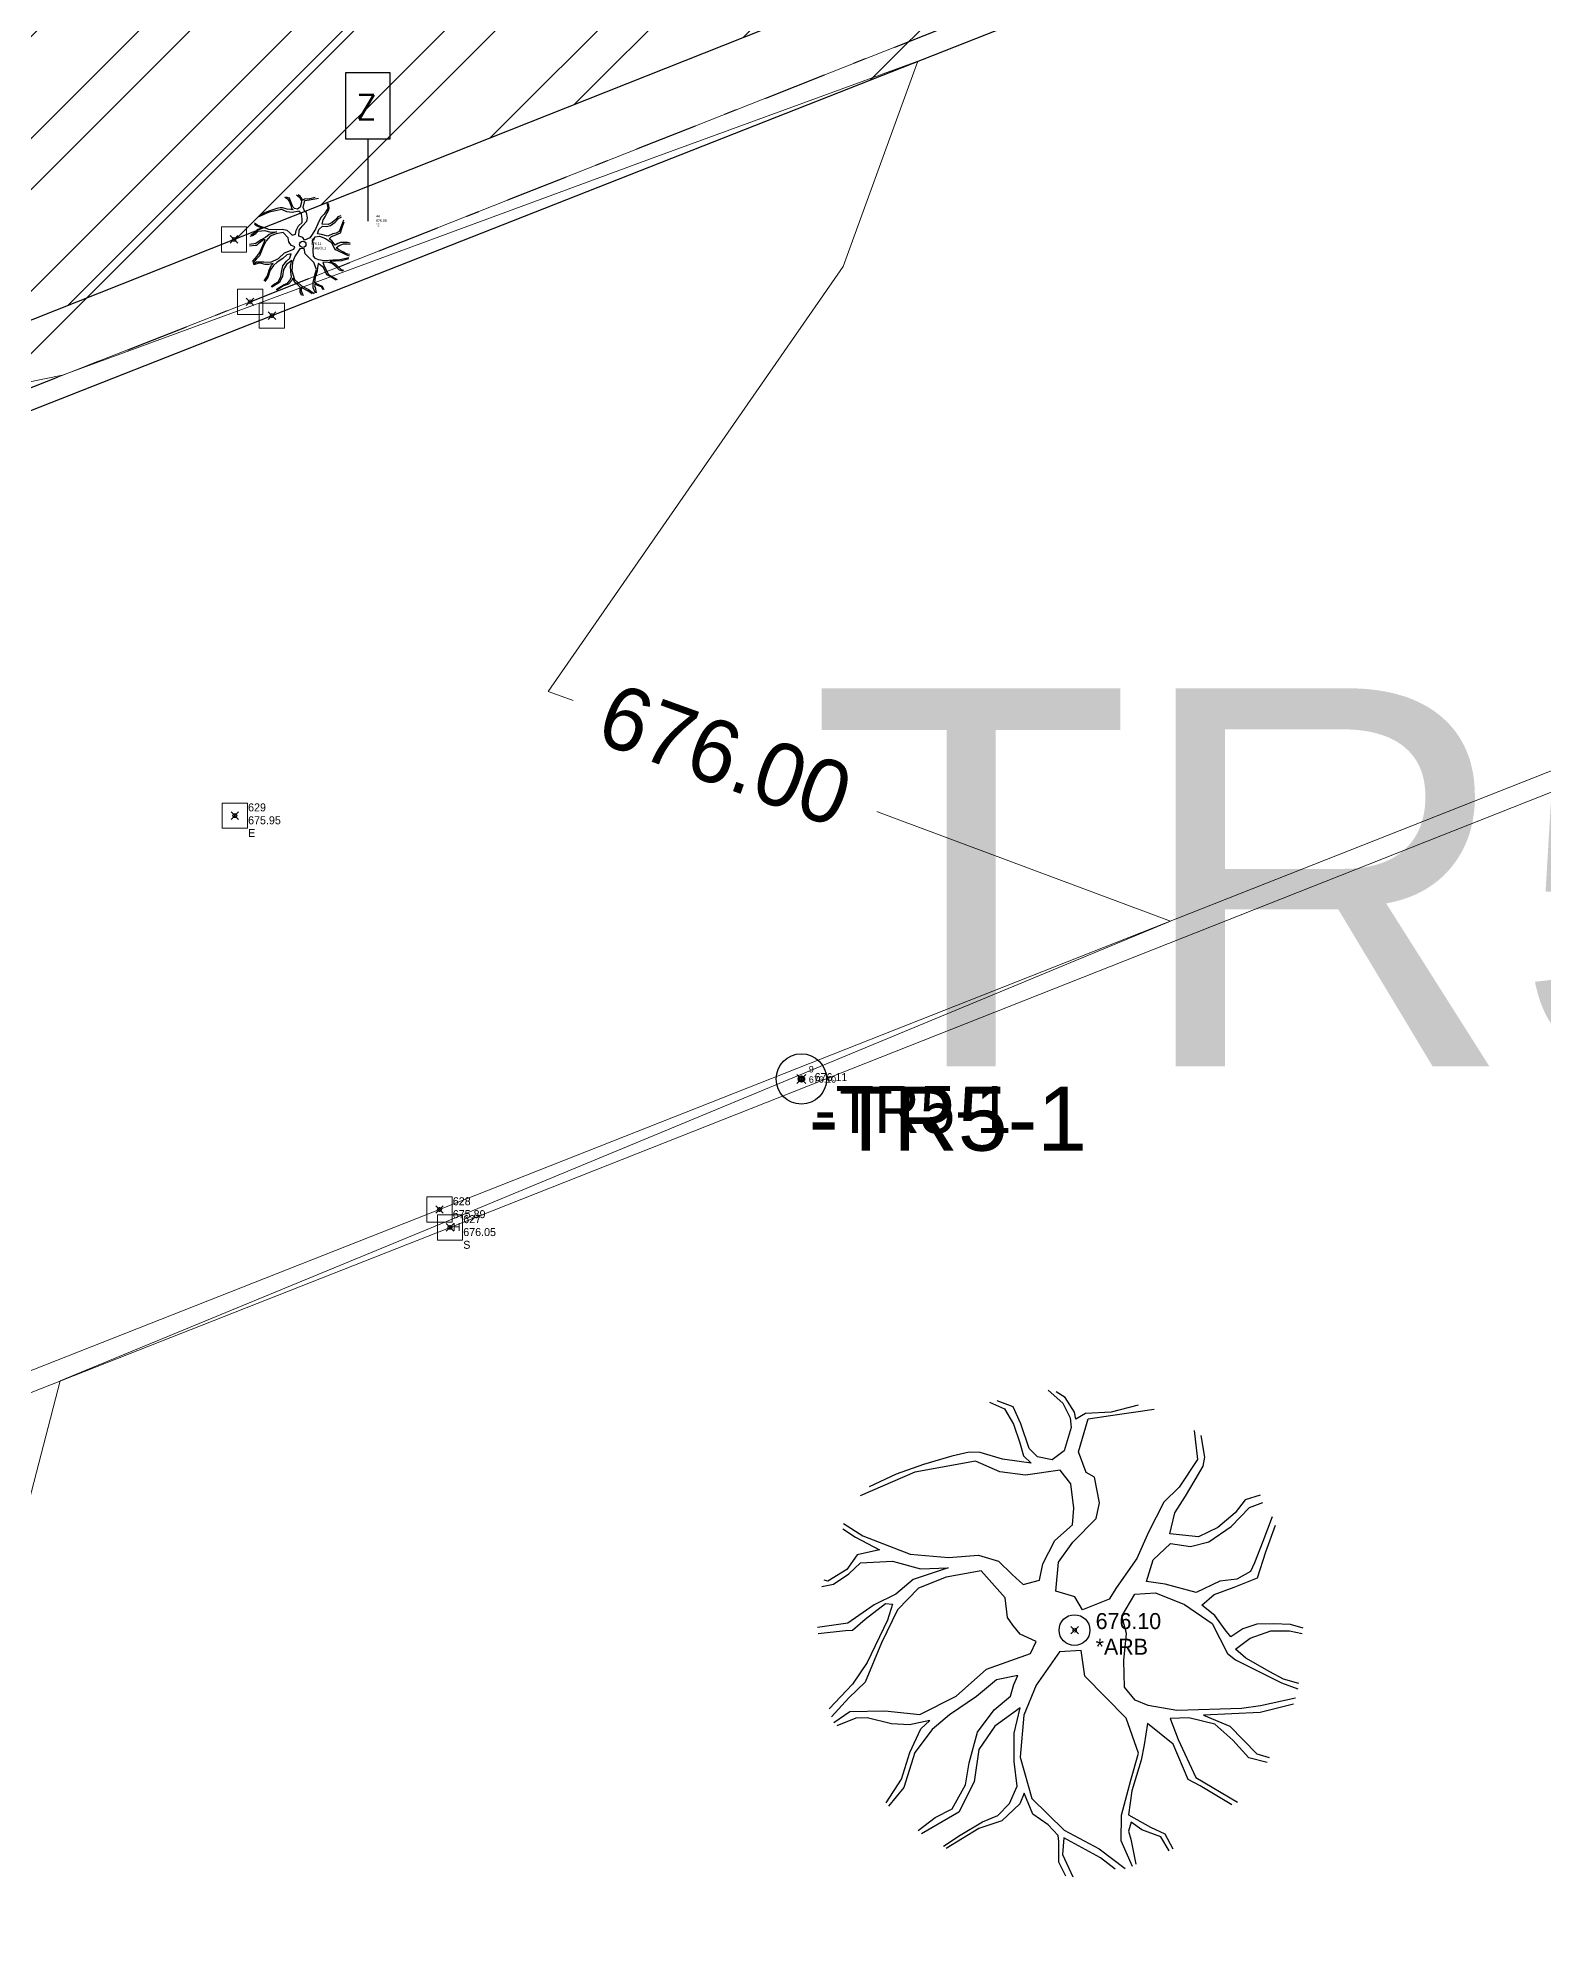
# Model space of a CAD drawing. Extents: x 350769 to 354978, y 6304672 to 6307963.
# Drawn here: x 352501.15 to 352513.1, y 6305406.01 to 6305421.09 of the extents above; entities that cross this region are included whole.
import ezdxf

# ---------------------------------------------------------------- set-up
doc = ezdxf.new("R2010")
doc.units = 0
doc.header["$PDMODE"] = 35
doc.header["$PDSIZE"] = 0.03
doc.linetypes.add('CONTINUOS', pattern=[0])
doc.linetypes.add('JPG_DASHDOT', pattern=[1, 0.5, -0.25, 0, -0.25])
doc.layers.get('0').update_dxf_attribs({"linetype": 'CONTINUOUS'})
doc.layers.get('Defpoints').update_dxf_attribs({"linetype": 'CONTINUOUS'})
for name, color, linetype in [('0-LEVANTAMIENTO 2020.SEP', 252, 'CONTINUOUS'), ('02_Geo ext_Acotamiento', 7, 'CONTINUOUS'), ('1-ESTACION', 6, 'CONTINUOUS'), ('1-PAVIMENTO', 161, 'CONTINUOUS'), ('1-PRS', 6, 'CONTINUOUS'), ('1-SOLERA', 212, 'CONTINUOUS'), ('1-VEREDA', 251, 'CONTINUOUS'), ('2-ACHURADO VEREDA', 252, 'CONTINUOUS'), ('C-TINN', 5, 'CONTINUOUS'), ('C-TOPO-MINR', 8, 'CONTINUOUS'), ('TOP-URB-SOLERAS', 2, 'JPG_DASHDOT'), ('V-NODE - 2013', 4, 'CONTINUOUS'), ('V-NODE DIC 2005', 4, 'CONTINUOUS'), ('V-NODE-TEXT', 1, 'CONTINUOUS'), ('V-NODE-TEXT 2013', 2, 'CONTINUOUS'), ('V-NODE-TEXT DIC 2005', 2, 'CONTINUOUS'), ('V-NODE-TEXT1 2013', 6, 'CONTINUOUS'), ('V-NODE-TEXT4', 4, 'CONTINUOUS'), ('Z-ARB', 253, 'CONTINUOUS'), ('Z-ARBOL1', 253, 'CONTINUOUS'), ('Z-Z', 253, 'CONTINUOUS')]:
    doc.layers.add(name, color=color, linetype=linetype)
doc.layers.add('0_ASD_TOPOGRAFIA_ELEMENTOS', color=9, linetype='CONTINUOS', lineweight=5, true_color=0xbdbdbd)
doc.styles.add('A', font='arial.ttf', dxfattribs={"height": 2})
doc.styles.add('ROMANS', font='romans.shx', dxfattribs={"width": 0.65})
doc.dimstyles.new('Principal', dxfattribs={"dimscale": 0, "dimtxt": 2, "dimasz": 2, "dimexe": 1, "dimexo": 1, "dimtad": 1, "dimrnd": 0.05, "dimzin": 1, "dimtxsty": 'ROMANS', "dimcen": 2.5, "dimclrt": 2, "dimaunit": 2, "dimadec": 0, "dimazin": 0, "dimtfac": 1, "dimtmove": 0, "dimatfit": 3, "dimfxl": 1, "dimfxlon": 1, "dimarcsym": 0})

# ---------------------------------------------------------------- blocks, each defined once
blk = doc.blocks.new('ARB')
at = {"layer": 'Z-ARB', "linetype": 'Continuous'}
for p, q in [((-0.239, 1.899), (-0.12, 1.8)), ((-0.104, 1.843), (-0.176, 1.887)), ((-0.028, 1.73), (-0.104, 1.843)), ((-0.702, 1.798), (-0.583, 1.746)), ((-0.515, 1.763), (-0.643, 1.81)), ((-0.583, 1.746), (-0.509, 1.626)), ((-0.451, 1.63), (-0.515, 1.763)), ((-0.12, 1.8), (-0.061, 1.684)), ((-0.061, 1.684), (-0.052, 1.607)), ((-0.015, 1.675), (-0.028, 1.73)), ((0.059, 1.721), (-0.015, 1.675)), ((0.008, 1.414), (0.083, 1.679)), ((0.263, 1.735), (0.059, 1.721)), ((0.083, 1.679), (0.258, 1.706)), ((0.258, 1.706), (0.603, 1.763)), ((0.476, 1.792), (0.263, 1.735)), ((-0.509, 1.626), (-0.456, 1.48)), ((-0.383, 1.436), (-0.451, 1.63)), ((-0.052, 1.607), (-0.104, 1.421)), ((0.925, 1.599), (0.953, 1.37)), ((1.013, 1.388), (0.981, 1.56)), ((-0.994, 1.364), (-1.218, 1.294)), ((-0.859, 1.399), (-0.994, 1.364)), ((-0.77, 1.397), (-0.859, 1.399)), ((-0.594, 1.348), (-0.77, 1.397)), ((-0.456, 1.48), (-0.427, 1.377)), ((-0.427, 1.377), (-0.365, 1.32)), ((-0.315, 1.371), (-0.383, 1.436)), ((-0.198, 1.348), (-0.315, 1.371)), ((-0.104, 1.421), (-0.198, 1.348)), ((0.074, 1.251), (0.008, 1.414)), ((0.953, 1.37), (0.813, 1.148)), ((0.999, 1.316), (1.013, 1.388)), ((-1.286, 1.232), (-1.718, 1.038)), ((-1.435, 1.215), (-1.648, 1.112)), ((-1.218, 1.294), (-1.435, 1.215)), ((-0.807, 1.329), (-1.286, 1.232)), ((-0.613, 1.246), (-0.807, 1.329)), ((-0.408, 1.222), (-0.613, 1.246)), ((-0.46, 1.33), (-0.594, 1.348)), ((-0.365, 1.32), (-0.46, 1.33)), ((-0.133, 1.268), (-0.408, 1.222)), ((-0.048, 1.161), (-0.133, 1.268)), ((0.14, 1.216), (0.074, 1.251)), ((0.182, 1.012), (0.14, 1.216)), ((0.864, 1.078), (0.938, 1.207)), ((0.938, 1.207), (0.999, 1.316)), ((-0.02, 0.968), (-0.048, 1.161)), ((0.813, 1.148), (0.693, 1.027)), ((0.782, 0.943), (0.864, 1.078)), ((1.457, 1.093), (1.337, 1.055)), ((-0.03, 0.834), (-0.02, 0.968)), ((0.158, 0.888), (0.182, 1.012)), ((0.693, 1.027), (0.575, 0.786)), ((0.743, 0.777), (0.782, 0.943)), ((1.26, 0.95), (1.125, 0.832)), ((1.231, 0.842), (1.374, 0.996)), ((1.337, 1.055), (1.26, 0.95)), ((1.374, 0.996), (1.478, 1.036)), ((1.554, 0.924), (1.484, 0.726)), ((-1.85, 0.774), (-1.749, 0.71)), ((-1.845, 0.817), (-1.69, 0.721)), ((-0.167, 0.709), (-0.03, 0.834)), ((-0.024, 0.697), (0.158, 0.888)), ((0.575, 0.786), (0.486, 0.577)), ((0.973, 0.756), (0.743, 0.777)), ((1.125, 0.832), (0.973, 0.756)), ((1.054, 0.717), (1.231, 0.842)), ((1.509, 0.646), (1.582, 0.858)), ((-1.749, 0.71), (-1.558, 0.613)), ((-1.558, 0.613), (-1.735, 0.571)), ((-1.69, 0.721), (-1.313, 0.581)), ((-0.259, 0.523), (-0.167, 0.709)), ((-0.135, 0.537), (-0.024, 0.697)), ((0.614, 0.568), (0.752, 0.7)), ((0.752, 0.7), (0.909, 0.677)), ((0.909, 0.677), (1.054, 0.717)), ((1.484, 0.726), (1.419, 0.557)), ((1.445, 0.439), (1.509, 0.646)), ((-1.735, 0.571), (-1.815, 0.451)), ((-1.797, 0.417), (-1.707, 0.506)), ((-1.707, 0.506), (-1.453, 0.525)), ((-1.453, 0.525), (-1.23, 0.467)), ((-1.313, 0.581), (-1.01, 0.561)), ((-1.01, 0.478), (-1.287, 0.38)), ((-1.23, 0.467), (-1.01, 0.478)), ((-0.747, 0.458), (-1.024, 0.405)), ((-1.01, 0.561), (-0.772, 0.583)), ((-0.772, 0.583), (-0.611, 0.538)), ((-0.553, 0.248), (-0.747, 0.458)), ((-0.611, 0.538), (-0.502, 0.434)), ((-0.283, 0.392), (-0.259, 0.523)), ((-0.154, 0.307), (-0.135, 0.537)), ((0.486, 0.577), (0.329, 0.343)), ((0.565, 0.396), (0.614, 0.568)), ((1.39, 0.487), (1.281, 0.425)), ((1.419, 0.557), (1.39, 0.487)), ((-2.01, 0.315), (-1.918, 0.335)), ((-1.962, 0.358), (-1.993, 0.364)), ((-1.815, 0.451), (-1.962, 0.358)), ((-1.918, 0.335), (-1.797, 0.417)), ((-1.287, 0.38), (-1.423, 0.263)), ((-1.244, 0.312), (-1.406, 0.139)), ((-1.024, 0.405), (-1.244, 0.312)), ((-0.502, 0.434), (-0.412, 0.356)), ((-0.412, 0.356), (-0.283, 0.392)), ((-0.154, 0.307), (-0.154, 0.307)), ((-0.001, 0.263), (-0.154, 0.307)), ((0.329, 0.343), (0.271, 0.249)), ((0.473, 0.293), (0.637, 0.307)), ((0.714, 0.375), (0.565, 0.396)), ((0.637, 0.307), (0.87, 0.217)), ((0.961, 0.313), (0.714, 0.375)), ((1.148, 0.406), (0.961, 0.313)), ((1.104, 0.301), (1.261, 0.361)), ((1.281, 0.425), (1.148, 0.406)), ((1.261, 0.361), (1.445, 0.439)), ((-1.593, 0.175), (-1.799, 0.026)), ((-1.663, 0.06), (-1.502, 0.188)), ((-1.423, 0.263), (-1.593, 0.175)), ((-1.502, 0.188), (-1.446, 0.184)), ((-1.446, 0.184), (-1.486, 0.056)), ((-0.534, 0.093), (-0.553, 0.248)), ((0.06, 0.161), (-0.001, 0.263)), ((0.271, 0.249), (0.06, 0.161)), ((0.374, 0.116), (0.473, 0.293)), ((0.87, 0.217), (1.092, 0.069)), ((1.007, 0.214), (1.104, 0.301)), ((1.112, 0.134), (1.007, 0.214)), ((-1.799, 0.026), (-2.04, -0.011)), ((-1.76, -0.027), (-1.663, 0.06)), ((-1.486, 0.056), (-1.64, -0.284)), ((-1.406, 0.139), (-1.529, -0.124)), ((-0.49, 0.032), (-0.534, 0.093)), ((-0.431, -0.039), (-0.49, 0.032)), ((0.413, -0.019), (0.374, 0.116)), ((1.092, 0.069), (1.217, -0.165)), ((1.196, 0.02), (1.112, 0.134)), ((1.242, -0.034), (1.196, 0.02)), ((1.335, 0.031), (1.242, -0.034)), ((1.447, 0.07), (1.335, 0.031)), ((1.394, -0.041), (1.559, 0.018)), ((1.578, 0.075), (1.447, 0.07)), ((1.559, 0.018), (1.705, 0.021)), ((1.714, 0.072), (1.578, 0.075)), ((1.705, 0.021), (1.806, 0.001)), ((1.814, 0.045), (1.714, 0.072)), ((-2.033, -0.058), (-1.818, -0.031)), ((-1.818, -0.031), (-1.76, -0.027)), ((-1.529, -0.124), (-1.653, -0.439)), ((-0.304, -0.094), (-0.431, -0.039)), ((-0.346, -0.191), (-0.304, -0.094)), ((0.396, -0.235), (0.413, -0.019)), ((1.28, -0.132), (1.394, -0.041)), ((1.364, -0.201), (1.28, -0.132)), ((-1.64, -0.284), (-1.754, -0.458)), ((-0.694, -0.321), (-0.346, -0.191)), ((-0.117, -0.175), (-0.297, -0.442)), ((0.055, -0.162), (-0.117, -0.175)), ((0.089, -0.365), (0.055, -0.162)), ((0.404, -0.447), (0.396, -0.235)), ((1.217, -0.165), (1.28, -0.215)), ((1.28, -0.215), (1.65, -0.391)), ((1.554, -0.305), (1.364, -0.201)), ((-1.653, -0.439), (-1.782, -0.565)), ((-0.93, -0.54), (-0.694, -0.321)), ((-0.613, -0.404), (-0.768, -0.54)), ((-0.445, -0.368), (-0.613, -0.404)), ((-0.5, -0.531), (-0.474, -0.438)), ((-0.474, -0.438), (-0.445, -0.368)), ((-0.297, -0.442), (-0.391, -0.68)), ((0.422, -0.692), (0.089, -0.365)), ((0.49, -0.547), (0.404, -0.447)), ((1.664, -0.363), (1.554, -0.305)), ((1.65, -0.391), (1.778, -0.438)), ((1.787, -0.395), (1.664, -0.363)), ((-1.754, -0.458), (-1.937, -0.656)), ((-1.782, -0.565), (-1.916, -0.718)), ((-1.216, -0.688), (-0.93, -0.54)), ((-0.768, -0.54), (-0.982, -0.688)), ((-0.626, -0.643), (-0.5, -0.531)), ((0.595, -0.589), (0.49, -0.547)), ((0.822, -0.625), (0.595, -0.589)), ((1.335, -0.602), (1.165, -0.608)), ((1.485, -0.578), (1.335, -0.602)), ((1.747, -0.56), (1.483, -0.631)), ((1.761, -0.511), (1.485, -0.578)), ((-1.898, -0.762), (-1.771, -0.673)), ((-1.724, -0.727), (-1.874, -0.789)), ((-1.771, -0.673), (-1.495, -0.665)), ((-1.635, -0.722), (-1.724, -0.727)), ((-1.441, -0.766), (-1.635, -0.722)), ((-1.495, -0.665), (-1.216, -0.688)), ((-1.136, -0.734), (-1.297, -0.771)), ((-1.206, -0.803), (-1.136, -0.734)), ((-0.982, -0.688), (-1.118, -0.805)), ((-0.757, -0.821), (-0.626, -0.643)), ((-0.42, -0.622), (-0.619, -0.772)), ((-0.467, -0.824), (-0.42, -0.622)), ((-0.391, -0.68), (-0.415, -1.015)), ((0.523, -0.967), (0.422, -0.692)), ((0.592, -0.732), (0.568, -0.901)), ((0.796, -0.891), (0.592, -0.732)), ((0.917, -0.681), (0.77, -0.69)), ((0.77, -0.69), (0.835, -0.854)), ((1.165, -0.608), (0.822, -0.625)), ((1.126, -0.728), (0.917, -0.681)), ((1.483, -0.631), (1.034, -0.658)), ((1.034, -0.658), (1.244, -0.743)), ((1.271, -0.854), (1.126, -0.728)), ((1.244, -0.743), (1.461, -0.958)), ((-1.297, -0.771), (-1.441, -0.766)), ((-1.29, -0.991), (-1.206, -0.803)), ((-1.118, -0.805), (-1.25, -0.991)), ((-0.82, -1.065), (-0.757, -0.821)), ((-0.619, -0.772), (-0.743, -0.959)), ((-0.462, -1.051), (-0.467, -0.824)), ((0.568, -0.901), (0.544, -1.024)), ((0.92, -1.171), (0.796, -0.891)), ((0.835, -0.854), (0.98, -1.153)), ((1.398, -0.991), (1.271, -0.854)), ((-1.355, -1.205), (-1.29, -0.991)), ((-1.25, -0.991), (-1.335, -1.269)), ((-0.743, -0.959), (-0.776, -1.217)), ((-0.434, -1.244), (-0.462, -1.051)), ((-0.415, -1.015), (-0.316, -1.342)), ((0.466, -1.183), (0.523, -0.967)), ((0.544, -1.024), (0.474, -1.267)), ((1.545, -1.027), (1.398, -0.991)), ((1.461, -0.958), (1.561, -0.985)), ((-1.472, -1.393), (-1.355, -1.205)), ((-0.845, -1.241), (-0.82, -1.065)), ((0.396, -1.463), (0.466, -1.183)), ((1.016, -1.22), (0.92, -1.171)), ((0.98, -1.153), (1.315, -1.345)), ((-1.335, -1.269), (-1.453, -1.419)), ((-0.947, -1.433), (-0.845, -1.241)), ((-0.776, -1.217), (-0.895, -1.458)), ((-0.493, -1.384), (-0.434, -1.244)), ((-0.38, -1.3), (-0.413, -1.384)), ((-0.307, -1.465), (-0.38, -1.3)), ((-0.316, -1.342), (-0.056, -1.588)), ((0.474, -1.267), (0.453, -1.459)), ((1.27, -1.366), (1.016, -1.22)), ((-1.214, -1.608), (-1.082, -1.505)), ((-0.895, -1.458), (-1.187, -1.636)), ((-1.082, -1.505), (-0.947, -1.433)), ((-0.707, -1.532), (-0.584, -1.48)), ((-0.584, -1.48), (-0.493, -1.384)), ((-0.413, -1.384), (-0.552, -1.523)), ((-0.185, -1.548), (-0.307, -1.465)), ((0.397, -1.667), (0.396, -1.463)), ((0.453, -1.459), (0.629, -1.553)), ((-1.011, -1.73), (-0.881, -1.642)), ((-0.734, -1.587), (-0.991, -1.749)), ((-0.881, -1.642), (-0.707, -1.532)), ((-0.552, -1.523), (-0.734, -1.587)), ((-0.104, -1.631), (-0.185, -1.548)), ((-0.097, -1.678), (-0.104, -1.631)), ((-0.059, -1.648), (-0.068, -1.782)), ((0.235, -1.802), (-0.059, -1.648)), ((-0.056, -1.588), (0.224, -1.732)), ((0.475, -1.516), (0.453, -1.587)), ((0.453, -1.587), (0.473, -1.651)), ((0.473, -1.651), (0.516, -1.848)), ((0.56, -1.577), (0.475, -1.516)), ((0.712, -1.629), (0.56, -1.577)), ((0.629, -1.553), (0.741, -1.604)), ((0.779, -1.74), (0.712, -1.629)), ((0.741, -1.604), (0.807, -1.722)), ((-0.096, -1.844), (-0.097, -1.678)), ((-0.068, -1.782), (0.019, -1.957)), ((0.224, -1.732), (0.433, -1.885)), ((0.354, -1.892), (0.235, -1.802)), ((0.49, -1.868), (0.397, -1.667)), ((-0.037, -1.953), (-0.096, -1.844))]:
    blk.add_line(p, q, dxfattribs=at)
at = {"layer": 'Z-ARB'}
blk.add_circle((0, 0), 0.122, dxfattribs=at)
blk = doc.blocks.new('*U237', base_point=(352504.423, 6305411.655))
at = {"layer": 'V-NODE - 2013', "lineweight": -2}
blk.add_point((352504.423, 6305411.655), dxfattribs=at)
at = {"layer": 'V-NODE-TEXT 2013', "linetype": 'ByBlock', "char_height": 0.0635}
for s, insert, attachment_point in [('627', (352504.528, 6305411.688), 7), ('676.05', (352504.528, 6305411.65), 1), ('S', (352504.528, 6305411.549), 1)]:
    blk.add_mtext(s, dxfattribs=dict(at, insert=insert, attachment_point=attachment_point))
blk = doc.blocks.new('*U386', base_point=(352504.34, 6305411.797))
at = {"layer": 'V-NODE - 2013', "lineweight": -2}
blk.add_point((352504.34, 6305411.797), dxfattribs=at)
at = {"layer": 'V-NODE-TEXT 2013', "linetype": 'ByBlock', "char_height": 0.0635}
for s, insert, attachment_point in [('628', (352504.445, 6305411.83), 7), ('675.89', (352504.445, 6305411.792), 1), ('H', (352504.445, 6305411.691), 1)]:
    blk.add_mtext(s, dxfattribs=dict(at, insert=insert, attachment_point=attachment_point))
blk = doc.blocks.new('*U425', base_point=(352502.716, 6305414.922))
at = {"layer": 'V-NODE - 2013', "lineweight": -2}
blk.add_point((352502.716, 6305414.922), dxfattribs=at)
at = {"layer": 'V-NODE-TEXT 2013', "linetype": 'ByBlock', "char_height": 0.0635}
for s, insert, attachment_point in [('629', (352502.821, 6305414.955), 7), ('675.95', (352502.821, 6305414.917), 1), ('E', (352502.821, 6305414.816), 1)]:
    blk.add_mtext(s, dxfattribs=dict(at, insert=insert, attachment_point=attachment_point))
blk = doc.blocks.new('*U454', base_point=(352507.211, 6305412.833))
at = {"layer": 'V-NODE - 2013', "lineweight": -2}
blk.add_point((352507.211, 6305412.833), dxfattribs=at)
at = {"layer": 'V-NODE-TEXT1 2013', "linetype": 'ByBlock'}
for s, insert, char_height, attachment_point in [('676.11', (352507.316, 6305412.847), 0.0635, 4), ('-TR5-1', (352507.316, 6305412.778), 0.375, 1)]:
    blk.add_mtext(s, dxfattribs=dict(at, insert=insert, char_height=char_height, attachment_point=attachment_point))
blk = doc.blocks.new('ARBOL1')
at = {"layer": 'Z-ARBOL1', "color": 9, "linetype": 'Continuous', "true_color": 0xbdbdbd}
for p, q in [((-0.596, 1.529), (-0.495, 1.484)), ((-0.437, 1.498), (-0.547, 1.538)), ((-0.495, 1.484), (-0.432, 1.382)), ((-0.384, 1.385), (-0.437, 1.498)), ((-0.432, 1.382), (-0.387, 1.258)), ((-0.387, 1.258), (-0.363, 1.17)), ((-0.326, 1.221), (-0.384, 1.385)), ((-0.203, 1.614), (-0.102, 1.53)), ((-0.088, 1.566), (-0.15, 1.604)), ((-0.102, 1.53), (-0.052, 1.431)), ((-0.024, 1.471), (-0.088, 1.566)), ((-0.044, 1.366), (-0.088, 1.208)), ((-0.052, 1.431), (-0.044, 1.366)), ((-0.013, 1.424), (-0.024, 1.471)), ((0.05, 1.463), (-0.013, 1.424)), ((0.007, 1.202), (0.071, 1.427)), ((0.224, 1.475), (0.05, 1.463)), ((0.071, 1.427), (0.219, 1.45)), ((0.219, 1.45), (0.512, 1.499)), ((0.405, 1.523), (0.224, 1.475)), ((0.786, 1.359), (0.81, 1.164)), ((0.861, 1.18), (0.834, 1.326)), ((-1.572, 0.658), (-1.487, 0.603)), ((-1.568, 0.694), (-1.437, 0.613)), ((-1.093, 1.047), (-1.461, 0.882)), ((-1.22, 1.033), (-1.401, 0.945)), ((-1.035, 1.1), (-1.22, 1.033)), ((-0.686, 1.129), (-1.093, 1.047)), ((-0.845, 1.16), (-1.035, 1.1)), ((-0.73, 1.189), (-0.845, 1.16)), ((-0.655, 1.187), (-0.73, 1.189)), ((-0.521, 1.059), (-0.686, 1.129)), ((-0.505, 1.146), (-0.655, 1.187)), ((-0.347, 1.039), (-0.521, 1.059)), ((-0.391, 1.131), (-0.505, 1.146)), ((-0.31, 1.122), (-0.391, 1.131)), ((-0.363, 1.17), (-0.31, 1.122)), ((-0.113, 1.078), (-0.347, 1.039)), ((-0.268, 1.165), (-0.326, 1.221)), ((-0.168, 1.146), (-0.268, 1.165)), ((-0.088, 1.208), (-0.168, 1.146)), ((-0.142, 0.603), (-0.025, 0.709)), ((-0.041, 0.987), (-0.113, 1.078)), ((-0.017, 0.822), (-0.041, 0.987)), ((-0.025, 0.709), (-0.017, 0.822)), ((-0.02, 0.592), (0.134, 0.755)), ((0.063, 1.063), (0.007, 1.202)), ((0.119, 1.034), (0.063, 1.063)), ((0.155, 0.86), (0.119, 1.034)), ((0.134, 0.755), (0.155, 0.86)), ((0.489, 0.668), (0.413, 0.49)), ((0.589, 0.873), (0.489, 0.668)), ((0.691, 0.976), (0.589, 0.873)), ((0.631, 0.66), (0.665, 0.801)), ((0.827, 0.642), (0.631, 0.66)), ((0.665, 0.801), (0.735, 0.916)), ((0.81, 1.164), (0.691, 0.976)), ((0.735, 0.916), (0.797, 1.026)), ((0.797, 1.026), (0.849, 1.118)), ((0.956, 0.707), (0.827, 0.642)), ((0.849, 1.118), (0.861, 1.18)), ((0.896, 0.61), (1.047, 0.716)), ((1.071, 0.807), (0.956, 0.707)), ((1.047, 0.716), (1.168, 0.846)), ((1.136, 0.897), (1.071, 0.807)), ((1.238, 0.929), (1.136, 0.897)), ((1.168, 0.846), (1.257, 0.88)), ((1.321, 0.785), (1.261, 0.617)), ((1.283, 0.549), (1.344, 0.729)), ((-1.529, 0.022), (-1.734, -0.01)), ((-1.709, 0.267), (-1.63, 0.284)), ((-1.667, 0.304), (-1.694, 0.309)), ((-1.543, 0.383), (-1.667, 0.304)), ((-1.63, 0.284), (-1.527, 0.355)), ((-1.475, 0.486), (-1.543, 0.383)), ((-1.354, 0.149), (-1.529, 0.022)), ((-1.527, 0.355), (-1.451, 0.43)), ((-1.496, -0.023), (-1.414, 0.051)), ((-1.487, 0.603), (-1.324, 0.521)), ((-1.324, 0.521), (-1.475, 0.486)), ((-1.451, 0.43), (-1.235, 0.446)), ((-1.437, 0.613), (-1.116, 0.494)), ((-1.414, 0.051), (-1.276, 0.159)), ((-1.263, 0.048), (-1.394, -0.241)), ((-1.209, 0.223), (-1.354, 0.149)), ((-1.195, 0.118), (-1.299, -0.105)), ((-1.276, 0.159), (-1.229, 0.157)), ((-1.229, 0.157), (-1.263, 0.048)), ((-1.235, 0.446), (-1.046, 0.397)), ((-1.094, 0.323), (-1.209, 0.223)), ((-1.057, 0.265), (-1.195, 0.118)), ((-1.116, 0.494), (-0.859, 0.477)), ((-0.859, 0.406), (-1.094, 0.323)), ((-0.87, 0.345), (-1.057, 0.265)), ((-1.046, 0.397), (-0.859, 0.406)), ((-0.635, 0.389), (-0.87, 0.345)), ((-0.859, 0.477), (-0.656, 0.496)), ((-0.656, 0.496), (-0.52, 0.457)), ((-0.47, 0.211), (-0.635, 0.389)), ((-0.52, 0.457), (-0.426, 0.369)), ((-0.454, 0.079), (-0.47, 0.211)), ((-0.416, 0.027), (-0.454, 0.079)), ((-0.426, 0.369), (-0.35, 0.303)), ((-0.366, -0.034), (-0.416, 0.027)), ((-0.35, 0.303), (-0.241, 0.333)), ((-0.241, 0.333), (-0.22, 0.445)), ((-0.22, 0.445), (-0.142, 0.603)), ((-0.131, 0.261), (-0.115, 0.457)), ((-0.001, 0.224), (-0.131, 0.261)), ((-0.115, 0.457), (-0.02, 0.592)), ((0.051, 0.137), (-0.001, 0.224)), ((0.23, 0.212), (0.051, 0.137)), ((0.279, 0.292), (0.23, 0.212)), ((0.413, 0.49), (0.279, 0.292)), ((0.318, 0.099), (0.402, 0.249)), ((0.351, -0.016), (0.318, 0.099)), ((0.402, 0.249), (0.541, 0.261)), ((0.48, 0.337), (0.522, 0.483)), ((0.607, 0.319), (0.48, 0.337)), ((0.522, 0.483), (0.639, 0.595)), ((0.541, 0.261), (0.739, 0.185)), ((0.817, 0.266), (0.607, 0.319)), ((0.639, 0.595), (0.773, 0.576)), ((0.739, 0.185), (0.928, 0.059)), ((0.773, 0.576), (0.896, 0.61)), ((0.976, 0.345), (0.817, 0.266)), ((0.856, 0.182), (0.938, 0.256)), ((0.946, 0.114), (0.856, 0.182)), ((0.928, 0.059), (1.034, -0.141)), ((0.938, 0.256), (1.072, 0.307)), ((1.016, 0.017), (0.946, 0.114)), ((1.089, 0.362), (0.976, 0.345)), ((1.056, -0.029), (1.016, 0.017)), ((1.135, 0.026), (1.056, -0.029)), ((1.072, 0.307), (1.228, 0.373)), ((1.181, 0.414), (1.089, 0.362)), ((1.23, 0.059), (1.135, 0.026)), ((1.206, 0.474), (1.181, 0.414)), ((1.185, -0.035), (1.325, 0.015)), ((1.261, 0.617), (1.206, 0.474)), ((1.228, 0.373), (1.283, 0.549)), ((1.341, 0.064), (1.23, 0.059)), ((1.325, 0.015), (1.449, 0.018)), ((1.457, 0.061), (1.341, 0.064)), ((1.449, 0.018), (1.535, 0.001)), ((1.542, 0.038), (1.457, 0.061)), ((-1.728, -0.049), (-1.545, -0.026)), ((-1.491, -0.389), (-1.646, -0.558)), ((-1.515, -0.48), (-1.628, -0.61)), ((-1.613, -0.648), (-1.505, -0.572)), ((-1.545, -0.026), (-1.496, -0.023)), ((-1.405, -0.373), (-1.515, -0.48)), ((-1.505, -0.572), (-1.27, -0.566)), ((-1.394, -0.241), (-1.491, -0.389)), ((-1.389, -0.613), (-1.466, -0.618)), ((-1.299, -0.105), (-1.405, -0.373)), ((-1.225, -0.651), (-1.389, -0.613)), ((-1.27, -0.566), (-1.034, -0.585)), ((-1.034, -0.585), (-0.79, -0.459)), ((-0.835, -0.585), (-0.95, -0.684)), ((-0.653, -0.459), (-0.835, -0.585)), ((-0.79, -0.459), (-0.59, -0.273)), ((-0.521, -0.343), (-0.653, -0.459)), ((-0.644, -0.698), (-0.532, -0.546)), ((-0.59, -0.273), (-0.294, -0.162)), ((-0.532, -0.546), (-0.425, -0.451)), ((-0.357, -0.528), (-0.526, -0.656)), ((-0.378, -0.313), (-0.521, -0.343)), ((-0.425, -0.451), (-0.403, -0.372)), ((-0.403, -0.372), (-0.378, -0.313)), ((-0.397, -0.7), (-0.357, -0.528)), ((-0.258, -0.08), (-0.366, -0.034)), ((-0.333, -0.578), (-0.353, -0.862)), ((-0.253, -0.375), (-0.333, -0.578)), ((-0.294, -0.162), (-0.258, -0.08)), ((-0.1, -0.148), (-0.253, -0.375)), ((0.047, -0.138), (-0.1, -0.148)), ((0.075, -0.31), (0.047, -0.138)), ((0.359, -0.588), (0.075, -0.31)), ((0.337, -0.2), (0.351, -0.016)), ((0.343, -0.38), (0.337, -0.2)), ((0.417, -0.465), (0.343, -0.38)), ((0.444, -0.822), (0.359, -0.588)), ((0.506, -0.501), (0.417, -0.465)), ((0.699, -0.531), (0.506, -0.501)), ((0.779, -0.579), (0.654, -0.587)), ((0.654, -0.587), (0.71, -0.726)), ((0.99, -0.516), (0.699, -0.531)), ((0.957, -0.619), (0.779, -0.579)), ((1.261, -0.536), (0.879, -0.559)), ((0.879, -0.559), (1.057, -0.632)), ((1.135, -0.512), (0.99, -0.516)), ((1.034, -0.141), (1.088, -0.183)), ((1.088, -0.112), (1.185, -0.035)), ((1.159, -0.171), (1.088, -0.112)), ((1.088, -0.183), (1.403, -0.332)), ((1.263, -0.491), (1.135, -0.512)), ((1.321, -0.259), (1.159, -0.171)), ((1.485, -0.476), (1.261, -0.536)), ((1.497, -0.434), (1.263, -0.491)), ((1.414, -0.309), (1.321, -0.259)), ((1.403, -0.332), (1.511, -0.373)), ((1.519, -0.335), (1.414, -0.309)), ((-1.466, -0.618), (-1.593, -0.671)), ((-1.251, -1.184), (-1.152, -1.024)), ((-1.135, -1.078), (-1.235, -1.206)), ((-1.102, -0.655), (-1.225, -0.651)), ((-1.152, -1.024), (-1.097, -0.842)), ((-1.062, -0.842), (-1.135, -1.078)), ((-0.966, -0.624), (-1.102, -0.655)), ((-1.097, -0.842), (-1.025, -0.683)), ((-0.95, -0.684), (-1.062, -0.842)), ((-1.025, -0.683), (-0.966, -0.624)), ((-0.919, -1.279), (-0.805, -1.218)), ((-0.805, -1.218), (-0.719, -1.055)), ((-0.66, -1.034), (-0.761, -1.239)), ((-0.719, -1.055), (-0.697, -0.906)), ((-0.697, -0.906), (-0.644, -0.698)), ((-0.632, -0.815), (-0.66, -1.034)), ((-0.526, -0.656), (-0.632, -0.815)), ((-0.496, -1.258), (-0.419, -1.176)), ((-0.351, -1.177), (-0.469, -1.295)), ((-0.419, -1.176), (-0.369, -1.058)), ((-0.393, -0.893), (-0.397, -0.7)), ((-0.369, -1.058), (-0.393, -0.893)), ((-0.353, -0.862), (-0.268, -1.141)), ((-0.323, -1.105), (-0.351, -1.177)), ((-0.261, -1.245), (-0.323, -1.105)), ((-0.268, -1.141), (-0.047, -1.35)), ((0.337, -1.244), (0.396, -1.005)), ((0.403, -1.077), (0.385, -1.24)), ((0.396, -1.005), (0.444, -0.822)), ((0.463, -0.871), (0.403, -1.077)), ((0.483, -0.766), (0.463, -0.871)), ((0.503, -0.622), (0.483, -0.766)), ((0.676, -0.758), (0.503, -0.622)), ((0.782, -0.996), (0.676, -0.758)), ((0.71, -0.726), (0.833, -0.98)), ((0.863, -1.037), (0.782, -0.996)), ((0.833, -0.98), (1.118, -1.143)), ((1.08, -1.161), (0.863, -1.037)), ((1.081, -0.726), (0.957, -0.619)), ((1.057, -0.632), (1.242, -0.814)), ((1.189, -0.843), (1.081, -0.726)), ((1.313, -0.873), (1.189, -0.843)), ((1.242, -0.814), (1.327, -0.837)), ((-1.032, -1.367), (-0.919, -1.279)), ((-0.761, -1.239), (-1.009, -1.391)), ((-0.86, -1.47), (-0.749, -1.395)), ((-0.624, -1.349), (-0.842, -1.486)), ((-0.749, -1.395), (-0.601, -1.302)), ((-0.469, -1.295), (-0.624, -1.349)), ((-0.601, -1.302), (-0.496, -1.258)), ((-0.158, -1.316), (-0.261, -1.245)), ((-0.089, -1.387), (-0.158, -1.316)), ((-0.083, -1.426), (-0.089, -1.387)), ((-0.082, -1.567), (-0.083, -1.426)), ((-0.031, -1.66), (-0.082, -1.567)), ((-0.05, -1.4), (-0.058, -1.514)), ((-0.058, -1.514), (0.016, -1.663)), ((0.199, -1.531), (-0.05, -1.4)), ((-0.047, -1.35), (0.19, -1.472)), ((0.19, -1.472), (0.368, -1.603)), ((0.301, -1.608), (0.199, -1.531)), ((0.338, -1.417), (0.337, -1.244)), ((0.416, -1.588), (0.338, -1.417)), ((0.385, -1.24), (0.535, -1.32)), ((0.404, -1.289), (0.385, -1.349)), ((0.385, -1.349), (0.402, -1.404)), ((0.402, -1.404), (0.439, -1.571)), ((0.476, -1.341), (0.404, -1.289)), ((0.605, -1.385), (0.476, -1.341)), ((0.535, -1.32), (0.629, -1.364)), ((0.662, -1.479), (0.605, -1.385)), ((0.629, -1.364), (0.686, -1.464))]:
    blk.add_line(p, q, dxfattribs=at)
at = {"layer": 'Z-ARBOL1', "color": 9, "true_color": 0xbdbdbd}
blk.add_circle((0, 0), 0.104, dxfattribs=at)
blk = doc.blocks.new('*U723', base_point=(352503.255, 6305419.455))
at = {"layer": 'Z-ARBOL1', "linetype": 'ByBlock', "lineweight": -2, "xscale": 0.244140002980629, "yscale": 0.244140002980629, "zscale": 0.244140002980629}
blk.add_blockref('ARBOL1', (352503.255, 6305419.455), dxfattribs=at)
at = {"layer": 'V-NODE-TEXT', "linetype": 'ByBlock', "char_height": 0.02}
for s, insert, attachment_point in [('676.11', (352503.32, 6305419.47), 1), ('19', (352503.32, 6305419.495), 4), ('°ARBOL1', (352503.32, 6305419.425), 4)]:
    blk.add_mtext(s, dxfattribs=dict(at, insert=insert, attachment_point=attachment_point))
blk = doc.blocks.new('Z')
for p, q in [((0.81, 5.399), (-0.81, 5.399)), ((-0.81, 5.399), (-0.81, 3)), ((0.81, 3), (0.81, 5.399)), ((-0.81, 3), (0.81, 3)), ((0, 3), (0, 0))]:
    blk.add_line(p, q)
at = {"style": 'ROMANS'}
blk.add_text('Z', height=0.9, rotation=360, dxfattribs=at).set_placement((-0.437, 3.706))
blk = doc.blocks.new('*U741', base_point=(352503.771, 6305419.638))
at = {"layer": 'Z-Z', "linetype": 'ByBlock', "lineweight": -2, "xscale": 0.2179037244193388, "yscale": 0.2179037244193388, "zscale": 0.2179037244193388}
blk.add_blockref('Z', (352503.771, 6305419.638), dxfattribs=at)
at = {"layer": 'V-NODE-TEXT', "linetype": 'ByBlock', "char_height": 0.02}
for s, insert, attachment_point in [('44', (352503.836, 6305419.678), 4), ('676.08', (352503.836, 6305419.653), 1), ('°Z', (352503.836, 6305419.608), 4)]:
    blk.add_mtext(s, dxfattribs=dict(at, insert=insert, attachment_point=attachment_point))
blk = doc.blocks.new('*U810', base_point=(352507.211, 6305412.833))
at = {"layer": 'V-NODE-TEXT4', "lineweight": -2}
for p, q in [((352507.175, 6305412.797), (352507.247, 6305412.869)), ((352507.175, 6305412.869), (352507.247, 6305412.797))]:
    blk.add_line(p, q, dxfattribs=at)
blk.add_circle((352507.211, 6305412.833), 0.0254, dxfattribs=at)
at = {"layer": 'V-NODE-TEXT4', "linetype": 'ByBlock', "style": 'A'}
for s, insert, char_height, attachment_point in [('9', (352507.27, 6305412.884), 0.0508, 7), ('676.10', (352507.27, 6305412.854), 0.0508, 1), ('-TR5-1', (352507.27, 6305412.772), 0.508, 1)]:
    blk.add_mtext(s, dxfattribs=dict(at, insert=insert, char_height=char_height, attachment_point=attachment_point))
blk = doc.blocks.new('*D1236')
at = {"layer": '02_Geo ext_Acotamiento', "color": 0, "lineweight": -2, "transparency": 16777216}
blk.add_line((352474.045, 6305972.496), (352473.119, 6305978.179), dxfattribs=at)
at = {"layer": '02_Geo ext_Acotamiento', "color": 0, "transparency": 16777216}
blk.add_solid([(352473.283, 6305978.206), (352472.954, 6305978.153), (352472.958, 6305979.166)], dxfattribs=at)
at = {"layer": 'Defpoints', "color": 0, "transparency": 16777216}
for p in [(352472.958, 6305979.166), (352596.042, 6305224.025)]:
    blk.add_point(p, dxfattribs=at)
at = {"layer": '02_Geo ext_Acotamiento', "color": 2, "transparency": 16777216, "insert": (352474.582, 6305974.845), "char_height": 1, "attachment_point": 5, "rotation": 279.2575, "style": 'ROMANS'}
blk.add_mtext('R765,10', dxfattribs=at)
blk = doc.blocks.new('*U1327')
at = {"color": 0, "linetype": 'ByBlock', "lineweight": -2, "transparency": 16777216}
blk.add_point((0, 0), dxfattribs=at)
blk = doc.blocks.new('*U1656', base_point=(352509.447, 6305408.386))
at = {"layer": 'V-NODE-TEXT DIC 2005', "linetype": 'ByBlock', "char_height": 0.127}
for s, insert, attachment_point in [('676.10', (352509.614, 6305408.457), 4), ('*ARB', (352509.614, 6305408.318), 1)]:
    blk.add_mtext(s, dxfattribs=dict(at, insert=insert, attachment_point=attachment_point))
blk = doc.blocks.new('*U1657', base_point=(352509.447, 6305408.386))
at = {"layer": 'V-NODE-TEXT DIC 2005', "color": 2, "lineweight": -2}
blk.add_blockref('*U1656', (352509.447, 6305408.386), dxfattribs=at)
blk = doc.blocks.new('*U4477', base_point=(352504.423, 6305411.655))
at = {"layer": 'V-NODE - 2013', "lineweight": -2}
blk.add_point((352504.423, 6305411.655), dxfattribs=at)
at = {"layer": 'V-NODE-TEXT 2013', "linetype": 'ByBlock', "char_height": 0.0635}
for s, insert, attachment_point in [('627', (352504.528, 6305411.688), 7), ('676.05', (352504.528, 6305411.65), 1), ('S', (352504.528, 6305411.549), 1)]:
    blk.add_mtext(s, dxfattribs=dict(at, insert=insert, attachment_point=attachment_point))
blk = doc.blocks.new('*U4632', base_point=(352504.34, 6305411.797))
at = {"layer": 'V-NODE - 2013', "lineweight": -2}
blk.add_point((352504.34, 6305411.797), dxfattribs=at)
at = {"layer": 'V-NODE-TEXT 2013', "linetype": 'ByBlock', "char_height": 0.0635}
for s, insert, attachment_point in [('628', (352504.445, 6305411.83), 7), ('675.89', (352504.445, 6305411.792), 1), ('H', (352504.445, 6305411.691), 1)]:
    blk.add_mtext(s, dxfattribs=dict(at, insert=insert, attachment_point=attachment_point))
blk = doc.blocks.new('*U4674', base_point=(352502.716, 6305414.922))
at = {"layer": 'V-NODE - 2013', "lineweight": -2}
blk.add_point((352502.716, 6305414.922), dxfattribs=at)
at = {"layer": 'V-NODE-TEXT 2013', "linetype": 'ByBlock', "char_height": 0.0635}
for s, insert, attachment_point in [('629', (352502.821, 6305414.955), 7), ('675.95', (352502.821, 6305414.917), 1), ('E', (352502.821, 6305414.816), 1)]:
    blk.add_mtext(s, dxfattribs=dict(at, insert=insert, attachment_point=attachment_point))
blk = doc.blocks.new('*U4712', base_point=(352507.211, 6305412.833))
at = {"layer": 'V-NODE - 2013', "lineweight": -2}
blk.add_point((352507.211, 6305412.833), dxfattribs=at)
at = {"layer": 'V-NODE-TEXT1 2013', "linetype": 'ByBlock'}
for s, insert, char_height, attachment_point in [('676.11', (352507.316, 6305412.847), 0.0635, 4), ('-TR5-1', (352507.316, 6305412.778), 0.375, 1)]:
    blk.add_mtext(s, dxfattribs=dict(at, insert=insert, char_height=char_height, attachment_point=attachment_point))
blk = doc.blocks.new('*U4999', base_point=(352503.255, 6305419.455))
at = {"layer": 'Z-ARBOL1', "linetype": 'ByBlock', "lineweight": -2, "xscale": 0.244140002980629, "yscale": 0.244140002980629, "zscale": 0.244140002980629}
blk.add_blockref('ARBOL1', (352503.255, 6305419.455), dxfattribs=at)
at = {"layer": 'V-NODE-TEXT', "linetype": 'ByBlock', "char_height": 0.02}
for s, insert, attachment_point in [('676.11', (352503.32, 6305419.47), 1), ('19', (352503.32, 6305419.495), 4), ('°ARBOL1', (352503.32, 6305419.425), 4)]:
    blk.add_mtext(s, dxfattribs=dict(at, insert=insert, attachment_point=attachment_point))
blk = doc.blocks.new('*U5020', base_point=(352503.771, 6305419.638))
at = {"layer": 'Z-Z', "linetype": 'ByBlock', "lineweight": -2, "xscale": 0.2179037244193388, "yscale": 0.2179037244193388, "zscale": 0.2179037244193388}
blk.add_blockref('Z', (352503.771, 6305419.638), dxfattribs=at)
at = {"layer": 'V-NODE-TEXT', "linetype": 'ByBlock', "char_height": 0.02}
for s, insert, attachment_point in [('44', (352503.836, 6305419.678), 4), ('676.08', (352503.836, 6305419.653), 1), ('°Z', (352503.836, 6305419.608), 4)]:
    blk.add_mtext(s, dxfattribs=dict(at, insert=insert, attachment_point=attachment_point))
blk = doc.blocks.new('*U5089', base_point=(352507.211, 6305412.833))
at = {"layer": 'V-NODE-TEXT4', "lineweight": -2}
for p, q in [((352507.175, 6305412.797), (352507.247, 6305412.869)), ((352507.175, 6305412.869), (352507.247, 6305412.797))]:
    blk.add_line(p, q, dxfattribs=at)
blk.add_circle((352507.211, 6305412.833), 0.0254, dxfattribs=at)
at = {"layer": 'V-NODE-TEXT4', "linetype": 'ByBlock', "style": 'A'}
for s, insert, char_height, attachment_point in [('9', (352507.27, 6305412.884), 0.0508, 7), ('676.10', (352507.27, 6305412.854), 0.0508, 1), ('-TR5-1', (352507.27, 6305412.772), 0.508, 1)]:
    blk.add_mtext(s, dxfattribs=dict(at, insert=insert, char_height=char_height, attachment_point=attachment_point))
blk = doc.blocks.new('TOPOGRAFIA')
at = {"layer": '1-ESTACION', "color": 9, "lineweight": 0, "true_color": 0xbdbdbd}
blk.add_circle((390507.211, 6302412.833), 0.2, dxfattribs=at)
blk.add_point((390507.211, 6302412.833), dxfattribs=at)
at = {"layer": '1-PAVIMENTO', "color": 9, "lineweight": 0, "true_color": 0xbdbdbd, "flags": 128}
for points in [[(390444.268, 6302388.116), (390457.741, 6302393.434), (390468.498, 6302397.661), (390479.763, 6302402.113), (390491.069, 6302406.566), (390504.34, 6302411.797), (390516.096, 6302416.436), (390528.667, 6302421.39), (390542.311, 6302426.778), (390554.613, 6302431.626), (390569.19, 6302437.377), (390581.349, 6302442.198), (390592.357, 6302446.525), (390602.496, 6302450.542)], [(390441.522, 6302394.629), (390452.503, 6302398.982), (390458.213, 6302401.216), (390468.05, 6302405.104), (390476.439, 6302408.401), (390481.682, 6302410.475), (390490.722, 6302414.053), (390503.01, 6302418.889), (390512.509, 6302422.629), (390523.045, 6302426.8), (390532.693, 6302430.631), (390541.368, 6302434.036), (390559.984, 6302441.387), (390574.209, 6302447), (390587.598, 6302452.326), (390599.579, 6302457.023), (390608.801, 6302460.676), (390618.951, 6302464.69)]]:
    blk.add_lwpolyline(points, dxfattribs=at)
at = {"layer": '1-PRS', "color": 9, "lineweight": 0, "true_color": 0xbdbdbd}
blk.add_circle((390507.211, 6302412.833), 0.2, dxfattribs=at)
blk.add_point((390507.211, 6302412.833), dxfattribs=at)
at = {"layer": '1-SOLERA', "color": 9, "lineweight": 0, "true_color": 0xbdbdbd}
for p, q in [((390502.837, 6302418.999), (390512.449, 6302422.797)), ((390494.697, 6302415.812), (390502.837, 6302418.999))]:
    blk.add_line(p, q, dxfattribs=at)
at = {"layer": '1-SOLERA', "color": 9, "lineweight": 0, "true_color": 0xbdbdbd, "flags": 128}
blk.add_lwpolyline([(390444.36, 6302387.966), (390457.762, 6302393.273), (390468.575, 6302397.519), (390479.829, 6302401.965), (390491.135, 6302406.422), (390504.423, 6302411.655), (390516.147, 6302416.29), (390528.739, 6302421.254), (390542.04, 6302426.48), (390554.717, 6302431.497), (390569.137, 6302437.209), (390581.385, 6302442.039), (390592.396, 6302446.375), (390602.55, 6302450.4)], dxfattribs=at)
at = {"layer": '1-VEREDA', "color": 9, "lineweight": 0, "true_color": 0xbdbdbd}
blk.add_lwpolyline([(390531.498, 6302433.526), (390522.742, 6302429.978), (390511.784, 6302425.587), (390506.646, 6302423.549), (390502.028, 6302421.704), (390494.812, 6302418.794), (390495.181, 6302417.883), (390494.537, 6302417.593), (390494.157, 6302418.53), (390488.941, 6302416.427), (390489.942, 6302414.484, 0.133811), (390490.704, 6302414.211), (390494.697, 6302415.812), (390494.552, 6302416.257), (390502.709, 6302419.494), (390512.363, 6302423.326), (390522.849, 6302427.501), (390532.385, 6302431.239)], format="xyb", dxfattribs=at)
at = {"layer": 'C-TINN', "color": 9, "linetype": 'Continuous', "lineweight": 0, "true_color": 0xbdbdbd}
for points, elevation in [([(390502.609, 6302419.394), (390502.609, 6302419.594), (390502.809, 6302419.594), (390502.809, 6302419.394), (390502.609, 6302419.394)], 676.073), ([(390502.737, 6302418.899), (390502.737, 6302419.099), (390502.937, 6302419.099), (390502.937, 6302418.899), (390502.737, 6302418.899)], 676.03), ([(390502.91, 6302418.789), (390502.91, 6302418.989), (390503.11, 6302418.989), (390503.11, 6302418.789), (390502.91, 6302418.789)], 675.884), ([(390502.616, 6302414.822), (390502.616, 6302415.022), (390502.816, 6302415.022), (390502.816, 6302414.822), (390502.616, 6302414.822)], 675.951), ([(390504.24, 6302411.697), (390504.24, 6302411.897), (390504.44, 6302411.897), (390504.44, 6302411.697), (390504.24, 6302411.697)], 675.887), ([(390504.323, 6302411.555), (390504.323, 6302411.755), (390504.523, 6302411.755), (390504.523, 6302411.555), (390504.323, 6302411.555)], 676.054)]:
    blk.add_lwpolyline(points, dxfattribs=dict(at, elevation=elevation))
for p in [(390502.709, 6302419.494, 676.073), (390502.837, 6302418.999, 676.03), (390503.01, 6302418.889, 675.884), (390502.716, 6302414.922, 675.951), (390504.34, 6302411.797, 675.887), (390504.423, 6302411.655, 676.054)]:
    blk.add_point(p, dxfattribs=at)
at = {"layer": 'C-TOPO-MINR', "color": 9, "linetype": 'Continuous', "lineweight": 0, "true_color": 0xbdbdbd, "elevation": 676}
blk.add_lwpolyline([(390498.737, 6302400.443), (390501.33, 6302410.437), (390504.396, 6302411.701), (390510.141, 6302414.086), (390506.689, 6302415.372), (390505.201, 6302415.908), (390507.542, 6302419.279), (390508.135, 6302420.907), (390506.035, 6302420.141), (390502.873, 6302418.976), (390501.348, 6302418.416), (390500.657, 6302418.277), (390498.916, 6302417.989), (390498.784, 6302418.654), (390500.114, 6302420.636), (390500.258, 6302420.99)], dxfattribs=at)
at = {"color": 9, "lineweight": 0, "true_color": 0xbdbdbd}
for name, p in [('*U4674', (390502.716, 6302414.922)), ('*U5089', (390507.211, 6302412.833)), ('*U4712', (390507.211, 6302412.833)), ('*U4632', (390504.34, 6302411.797)), ('*U4477', (390504.423, 6302411.655))]:
    blk.add_blockref(name, p, dxfattribs=at)
at = {"layer": 'V-NODE DIC 2005', "color": 9, "lineweight": 0, "true_color": 0xbdbdbd, "rotation": 359.9963883938062}
blk.add_blockref('*U1327', (390509.379, 6302408.46), dxfattribs=at)
at = {"layer": 'V-NODE-TEXT DIC 2005', "color": 9, "lineweight": 0, "true_color": 0xbdbdbd, "rotation": 359.9963883938062}
blk.add_blockref('*U1657', (390509.379, 6302408.46), dxfattribs=at)
at = {"layer": 'Z-ARB', "color": 9, "lineweight": 0, "true_color": 0xbdbdbd, "rotation": 359.090101839884}
blk.add_blockref('ARB', (390509.378, 6302408.46), dxfattribs=at)
at = {"layer": 'Z-ARBOL1', "color": 9, "lineweight": 0, "true_color": 0xbdbdbd}
blk.add_blockref('*U4999', (390503.255, 6302419.455), dxfattribs=at)
at = {"layer": 'Z-Z', "color": 9, "lineweight": 0, "true_color": 0xbdbdbd}
blk.add_blockref('*U5020', (390503.771, 6302419.638), dxfattribs=at)
at = {"layer": '1-PRS', "color": 9, "lineweight": 0, "true_color": 0xbdbdbd, "style": 'A'}
blk.add_text('TR5-1', height=3, dxfattribs=at).set_placement((390507.278, 6302412.933))
at = {"layer": 'C-TOPO-MINR', "color": 9, "linetype": 'Continuous', "lineweight": 0, "true_color": 0xbdbdbd, "insert": (390506.607, 6302415.401, 676), "char_height": 0.5, "width": 2.50095, "attachment_point": 5, "rotation": 340.1747, "bg_fill": 3, "box_fill_scale": 1.0635, "bg_fill_color": 9, "bg_fill_true_color": 13158600, "bg_fill_transparency": 0}
blk.add_mtext('676.00', dxfattribs=at)

msp = doc.modelspace()

# ---------------------------------------------------------------- hatches: boundary and pattern name
at = {"layer": '0-LEVANTAMIENTO 2020.SEP'}
h = msp.add_hatch(dxfattribs=at)
h.set_pattern_fill('ANSI31', color=252)
h.paths.add_polyline_path([(352458.213, 6305401.216), (352452.503, 6305398.982), (352452.816, 6305399.28), (352452.609, 6305399.636), (352451.638, 6305400.227), (352457.678, 6305402.577), (352457.689, 6305402.79), (352457.683, 6305402.996), (352454.252, 6305411.685), (352450.931, 6305420.069), (352447.151, 6305429.404), (352442.008, 6305442.347), (352436.835, 6305455.304), (352430.757, 6305470.685), (352440.792, 6305475.07), (352451.682, 6305479.894), (352465.771, 6305486.18), (352480.216, 6305492.535), (352496.407, 6305499.712), (352513.657, 6305507.299), (352529.161, 6305514.161), (352541.959, 6305519.8), (352561.927, 6305528.675), (352571.449, 6305540.268), (352583.647, 6305555.178), (352598.213, 6305545.789), (352605.453, 6305541.805), (352602.222, 6305538.721), (352606.073, 6305535.813), (352608.645, 6305532.42), (352608.792, 6305532.234), (352608.857, 6305528.43), (352613.727, 6305525.092), (352613.927, 6305524.926), (352609.716, 6305517.616), (352604.317, 6305502.974), (352607.353, 6305483.644), (352606.958, 6305479.393), (352608.039, 6305476.818), (352609.065, 6305474.225), (352617.537, 6305468.424), (352618.346, 6305465.146), (352618.854, 6305464.849), (352618.951, 6305464.69), (352608.801, 6305460.676), (352599.579, 6305457.023), (352587.598, 6305452.326), (352574.209, 6305447), (352559.984, 6305441.387), (352541.368, 6305434.036), (352532.693, 6305430.631), (352523.045, 6305426.8), (352512.509, 6305422.629), (352503.01, 6305418.889), (352490.722, 6305414.053), (352481.682, 6305410.475), (352476.439, 6305408.401), (352468.05, 6305405.104)])
at = {"layer": '2-ACHURADO VEREDA'}
h = msp.add_hatch(dxfattribs=at)
h.set_pattern_fill('ANSI32', color=256, scale=0.09)
edge = h.paths.add_edge_path()
edge.add_line((352494.157, 6305418.53), (352488.941, 6305416.427))
edge.add_line((352488.941, 6305416.427), (352489.942, 6305414.484))
edge.add_arc((352490.824, 6305415.746), 1.539, 235.046, 265.5321)
edge.add_line((352490.704, 6305414.211), (352494.697, 6305415.812))
edge.add_line((352494.697, 6305415.812), (352494.552, 6305416.257))
edge.add_line((352494.552, 6305416.257), (352502.709, 6305419.494))
edge.add_line((352502.709, 6305419.494), (352512.363, 6305423.326))
edge.add_line((352512.363, 6305423.326), (352522.849, 6305427.501))
edge.add_line((352522.849, 6305427.501), (352532.385, 6305431.239))
edge.add_line((352532.385, 6305431.239), (352541.168, 6305434.704))
edge.add_line((352541.168, 6305434.704), (352560.355, 6305442.352))
edge.add_line((352560.355, 6305442.352), (352574.057, 6305447.661))
edge.add_line((352574.057, 6305447.661), (352586.18, 6305452.427))
edge.add_line((352586.18, 6305452.427), (352599.796, 6305457.878))
edge.add_line((352599.796, 6305457.878), (352599.983, 6305460.901))
edge.add_line((352599.983, 6305460.901), (352599.939, 6305461.036))
edge.add_line((352599.939, 6305461.036), (352596.032, 6305459.42))
edge.add_line((352596.032, 6305459.42), (352585.207, 6305455.053))
edge.add_line((352585.207, 6305455.053), (352572.313, 6305449.916))
edge.add_line((352572.313, 6305449.916), (352559.381, 6305444.752))
edge.add_line((352559.381, 6305444.752), (352540.705, 6305437.224))
edge.add_line((352540.705, 6305437.224), (352531.498, 6305433.526))
edge.add_line((352531.498, 6305433.526), (352522.742, 6305429.978))
edge.add_line((352522.742, 6305429.978), (352511.784, 6305425.587))
edge.add_line((352511.784, 6305425.587), (352506.646, 6305423.549))
edge.add_line((352506.646, 6305423.549), (352502.028, 6305421.704))
edge.add_line((352502.028, 6305421.704), (352494.812, 6305418.794))
edge.add_line((352494.812, 6305418.794), (352495.181, 6305417.883))
edge.add_line((352495.181, 6305417.883), (352494.537, 6305417.593))
edge.add_line((352494.537, 6305417.593), (352494.157, 6305418.53))

# ---------------------------------------------------------------- linework, layer by layer
at = {"layer": '0-LEVANTAMIENTO 2020.SEP', "flags": 128}
msp.add_lwpolyline([(352599.579, 6305457.023), (352587.598, 6305452.326), (352574.209, 6305447), (352559.984, 6305441.387), (352541.368, 6305434.036), (352532.693, 6305430.631), (352523.045, 6305426.8), (352512.509, 6305422.629), (352503.01, 6305418.889), (352490.722, 6305414.053), (352481.682, 6305410.475), (352476.439, 6305408.401), (352468.05, 6305405.104), (352458.213, 6305401.216)], dxfattribs=at)
at = {"layer": '1-ESTACION'}
msp.add_circle((352507.211, 6305412.833), 0.2, dxfattribs=at)
msp.add_point((352507.211, 6305412.833), dxfattribs=at)
at = {"layer": '1-PRS'}
msp.add_circle((352507.211, 6305412.833), 0.2, dxfattribs=at)
msp.add_point((352507.211, 6305412.833), dxfattribs=at)
at = {"layer": '1-VEREDA'}
msp.add_lwpolyline([(352531.498, 6305433.526), (352522.742, 6305429.978), (352511.784, 6305425.587), (352506.646, 6305423.549), (352502.028, 6305421.704), (352494.812, 6305418.794), (352495.181, 6305417.883), (352494.537, 6305417.593), (352494.157, 6305418.53), (352488.941, 6305416.427), (352489.942, 6305414.484, 0.133811), (352490.704, 6305414.211), (352494.697, 6305415.812), (352494.552, 6305416.257), (352502.709, 6305419.494), (352512.363, 6305423.326), (352522.849, 6305427.501), (352532.385, 6305431.239)], format="xyb", dxfattribs=at)
at = {"layer": 'TOP-URB-SOLERAS'}
for p, q in [((352502.837, 6305418.999), (352512.449, 6305422.797)), ((352494.697, 6305415.812), (352502.837, 6305418.999))]:
    msp.add_line(p, q, dxfattribs=at)

# ---------------------------------------------------------------- block references
for name, p in [('*U425', (352502.716, 6305414.922)), ('*U810', (352507.211, 6305412.833)), ('*U454', (352507.211, 6305412.833)), ('*U386', (352504.34, 6305411.797)), ('*U237', (352504.423, 6305411.655))]:
    msp.add_blockref(name, p)
at = {"layer": 'Z-ARB', "rotation": 359.090101839884}
msp.add_blockref('ARB', (352509.378, 6305408.46), dxfattribs=at)
at = {"layer": 'Z-ARBOL1'}
msp.add_blockref('*U723', (352503.255, 6305419.455), dxfattribs=at)
at = {"layer": 'Z-Z'}
msp.add_blockref('*U741', (352503.771, 6305419.638), dxfattribs=at)

# ---------------------------------------------------------------- texts
at = {"layer": '1-PRS', "style": 'A'}
msp.add_text('TR5-1', height=3, dxfattribs=at).set_placement((352507.278, 6305412.933))

# ---------------------------------------------------------------- dimensions: what is measured, and where the dimension line sits
at = {"layer": '02_Geo ext_Acotamiento'}
dim = msp.add_radius_dim(center=(352596.042, 6305224.025), mpoint=(352472.958, 6305979.166), dimstyle='Principal', override={"dimscale": 0, "dimaunit": 0, "dimfxl": 0.22, "dimarcsym": 1}, dxfattribs=at)
dim.commit()
dim.dimension.update_dxf_attribs({"geometry": '*D1236', "text_midpoint": (352473.686, 6305974.698), "dimtype": 164})

# ---------------------------------------------------------------- next in the draw order: block references
at = {"layer": '0_ASD_TOPOGRAFIA_ELEMENTOS', "color": 30, "true_color": 0xf26507}
msp.add_blockref('TOPOGRAFIA', (-38000, 3000), dxfattribs=at)

doc.saveas('drawing.dxf')
